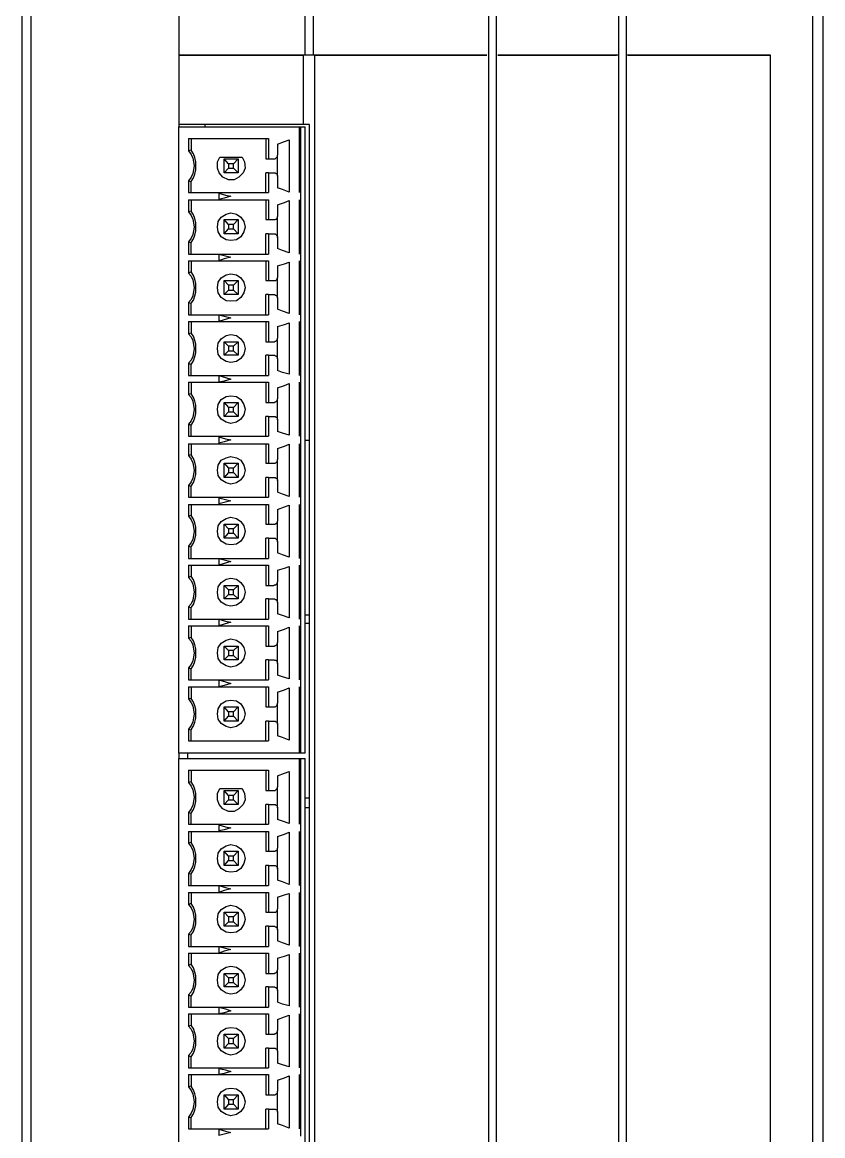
# Model space of a CAD drawing. Header units: inches. Extents: x 1.6 to 15.8, y 0 to 10.9.
# Drawn here: x 1.569 to 3.38, y 3.648 to 6.168 of the extents above; entities that cross this region are included whole.
import ezdxf

# ---------------------------------------------------------------- set-up
doc = ezdxf.new("R2010")
doc.units = ezdxf.units.IN
doc.layers.add('eg4015-datasheet(1)', color=7, linetype='Continuous')

msp = doc.modelspace()

# ---------------------------------------------------------------- linework, layer by layer
at = {"layer": 'eg4015-datasheet(1)', "color": 2, "true_color": 0xffff00}
for points in [[(2.2091, 6.0933), (2.2091, 7.1072)], [(2.2091, 7.1072), (2.2119, 7.1072), (2.2133, 7.1072), (2.2161, 7.1072), (2.2189, 7.1072), (2.2202, 7.1072), (2.223, 7.1072), (2.2244, 7.1072), (2.2272, 7.1072), (2.2272, 6.0933), (2.2244, 6.0933), (2.223, 6.0933), (2.2202, 6.0933), (2.2189, 6.0933), (2.2161, 6.0933), (2.2133, 6.0933), (2.2119, 6.0933), (2.2091, 6.0933)], [(2.6244, 1.4559), (2.6244, 7.1072), (2.2272, 7.1072)], [(2.6411, 7.1072), (2.6411, 1.4559)], [(3.3577, 1.2989), (3.3577, 7.0863)], [(3.3799, 7.0863), (3.3799, 1.2989)], [(1.5883, 7.0474), (1.5883, 1.3391), (1.5841, 1.3391), (1.5813, 1.3391), (1.5772, 1.3391), (1.5744, 1.3391), (1.5716, 1.3391), (1.5702, 1.3391), (1.5688, 1.3391), (1.5688, 7.0474)], [(1.923, 7.0474), (1.923, 5.9308)], [(1.923, 6.31), (1.923, 6.0933)], [(1.923, 6.0933), (1.923, 5.9364)], [(1.923, 6.0933), (2.205, 6.0933)], [(2.2091, 6.0933), (1.923, 6.0933)], [(2.205, 1.4933), (2.205, 1.6503), (2.2063, 1.6503), (2.2091, 1.6503), (2.2105, 1.6503), (2.2119, 1.6503), (2.2133, 1.6503), (2.2147, 1.6503), (2.2174, 1.6503), (2.2189, 1.6503), (2.2189, 5.9364), (2.2174, 5.9364), (2.2147, 5.9364), (2.2133, 5.9364), (2.2119, 5.9364), (2.2105, 5.9364), (2.2091, 5.9364), (2.2063, 5.9364), (2.205, 5.9364), (2.205, 6.0933)], [(2.6202, 6.0933), (2.2272, 6.0933)], [(2.23, 6.0933), (2.23, 1.4933)], [(2.23, 6.0933), (2.6202, 6.0933)], [(2.6452, 6.0933), (2.9133, 6.0933)], [(2.9188, 6.0933), (2.6452, 6.0933)], [(3.2619, 6.0933), (2.9355, 6.0933)], [(2.9397, 6.0933), (3.2619, 6.0933)], [(3.2619, 1.4933), (3.2619, 6.0933)], [(3.2619, 1.4933), (3.2619, 6.0933)], [(2.205, 5.9364), (1.923, 5.9364)], [(2.1952, 4.5141), (1.923, 4.5141), (1.923, 5.3072), (1.923, 5.9308), (2.1952, 5.9308)], [(1.9827, 5.9308), (1.9827, 5.9364)], [(1.9827, 5.9308), (1.9827, 5.9364)], [(2.1952, 5.9308), (2.1952, 5.8475), (2.1952, 5.7822)], [(2.1952, 5.9308), (2.1952, 5.9308), (2.1966, 5.9308), (2.198, 5.9308), (2.1994, 5.9308)], [(2.1994, 5.7822), (2.1994, 5.9308)], [(2.1994, 5.9308), (2.2091, 5.9308)], [(2.2091, 4.5141), (2.2091, 5.9308)], [(1.9452, 5.9044), (2.0466, 5.9044), (2.1258, 5.9044)], [(1.9452, 5.9044), (1.9452, 5.8877), (1.9452, 5.8766), (1.9508, 5.8683), (1.9549, 5.86), (1.9563, 5.8516), (1.9577, 5.8433), (1.9563, 5.8336), (1.9549, 5.8252), (1.9508, 5.8169), (1.9452, 5.8086), (1.9452, 5.7933), (1.9452, 5.7822), (1.9841, 5.7822), (2.0133, 5.7822)], [(1.9508, 5.9044), (1.9508, 5.878)], [(2.1202, 5.9044), (2.1202, 5.8586)], [(2.1258, 5.9044), (2.1258, 5.878), (2.1258, 5.8586)], [(2.1466, 5.8919), (2.1619, 5.8975), (2.173, 5.9016)], [(2.173, 5.9016), (2.173, 5.8364), (2.173, 5.7836)], [(1.9508, 5.878), (1.9452, 5.8766)], [(1.9508, 5.8072), (1.9563, 5.8155), (1.9591, 5.8239), (1.9619, 5.8336), (1.9619, 5.8433), (1.9619, 5.8516), (1.9591, 5.8614), (1.9563, 5.8697), (1.9508, 5.878)], [(2.1466, 5.8919), (2.1466, 5.878), (2.1466, 5.8669)], [(2.0466, 5.8475), (2.0355, 5.8475), (2.0258, 5.8586), (2.0577, 5.8586)], [(2.0258, 5.8266), (2.0258, 5.8586)], [(2.0355, 5.8475), (2.0355, 5.8377)], [(2.1202, 5.8586), (2.1258, 5.8586)], [(2.1258, 5.8586), (2.1327, 5.8586), (2.1383, 5.8586)], [(2.1383, 5.8586), (2.1397, 5.8586), (2.1411, 5.8586), (2.1424, 5.86), (2.1438, 5.8614), (2.1452, 5.8614), (2.1452, 5.8627), (2.1466, 5.8655), (2.1466, 5.8669)], [(2.1466, 5.8197), (2.1466, 5.8669)], [(2.0577, 5.8266), (2.0258, 5.8266), (2.0355, 5.8377)], [(2.0355, 5.8377), (2.0466, 5.8377)], [(2.1258, 5.8266), (2.1202, 5.8266)], [(2.1202, 5.7822), (2.1202, 5.8266)], [(2.1258, 5.8266), (2.1258, 5.8016), (2.1258, 5.7822)], [(2.1258, 5.8266), (2.1327, 5.8266), (2.1383, 5.8266), (2.1397, 5.8266), (2.1411, 5.8266), (2.1424, 5.8252), (2.1438, 5.8252), (2.1452, 5.8239), (2.1452, 5.8225), (2.1466, 5.8211), (2.1466, 5.8197), (2.1466, 5.8044), (2.1466, 5.7933)], [(1.9452, 5.8086), (1.9508, 5.8072)], [(1.9508, 5.7822), (1.9508, 5.8072)], [(2.0133, 5.7822), (2.0758, 5.7822), (2.1258, 5.7822)], [(2.0133, 5.7808), (2.0286, 5.7766), (2.0411, 5.7739)], [(2.0133, 5.7808), (2.0133, 5.7725), (2.0133, 5.7669)], [(2.0411, 5.7739), (2.0258, 5.7697), (2.0133, 5.7669)], [(2.173, 5.7836), (2.1577, 5.7891), (2.1466, 5.7933)], [(2.1994, 5.7655), (2.1994, 5.7822)], [(1.9452, 5.7655), (1.9841, 5.7655), (2.0133, 5.7655)], [(1.9452, 5.7655), (1.9452, 5.7502), (1.9452, 5.7391), (1.9508, 5.7308), (1.9549, 5.7225), (1.9563, 5.7141), (1.9577, 5.7044), (1.9563, 5.6961), (1.9549, 5.6878), (1.9508, 5.6794), (1.9452, 5.6711), (1.9452, 5.6558), (1.9452, 5.6433), (1.9841, 5.6433), (2.0133, 5.6433), (2.0133, 5.635), (2.0133, 5.628)], [(1.9508, 5.7655), (1.9508, 5.7405), (1.9452, 5.7391)], [(2.0133, 5.7655), (2.0758, 5.7655), (2.1258, 5.7655)], [(2.1202, 5.7655), (2.1202, 5.7211)], [(2.1258, 5.7655), (2.1258, 5.7405), (2.1258, 5.7211)], [(2.1466, 5.7544), (2.1619, 5.76), (2.173, 5.7641)], [(2.1466, 5.7544), (2.1466, 5.7405), (2.1466, 5.728)], [(2.173, 5.7641), (2.173, 5.6975), (2.173, 5.6461)], [(2.1952, 5.7655), (2.1952, 5.6975), (2.1952, 5.6433)], [(2.1994, 5.6433), (2.1994, 5.7655)], [(1.9508, 5.6697), (1.9563, 5.678), (1.9591, 5.6863), (1.9619, 5.6961), (1.9619, 5.7044), (1.9619, 5.7141), (1.9591, 5.7239), (1.9563, 5.7322), (1.9508, 5.7405)], [(2.0466, 5.71), (2.0355, 5.71), (2.0258, 5.7211), (2.0577, 5.7211)], [(2.0258, 5.6891), (2.0258, 5.7211)], [(2.1202, 5.7211), (2.1258, 5.7211)], [(2.1258, 5.7211), (2.1327, 5.7211), (2.1383, 5.7211)], [(2.1383, 5.7211), (2.1397, 5.7211), (2.1411, 5.7211), (2.1424, 5.7225), (2.1438, 5.7225), (2.1452, 5.7239), (2.1452, 5.7252), (2.1466, 5.7266), (2.1466, 5.728)], [(2.1466, 5.6808), (2.1466, 5.728)], [(2.0577, 5.6891), (2.0258, 5.6891), (2.0355, 5.7002)], [(2.0355, 5.71), (2.0355, 5.7002)], [(2.0355, 5.7002), (2.0466, 5.7002)], [(1.9452, 5.6711), (1.9508, 5.6697)], [(1.9508, 5.6433), (1.9508, 5.6697)], [(2.1258, 5.6891), (2.1202, 5.6891)], [(2.1202, 5.6433), (2.1202, 5.6891)], [(2.1258, 5.6891), (2.1258, 5.6641), (2.1258, 5.6433)], [(2.1258, 5.6891), (2.1327, 5.6891), (2.1383, 5.6891), (2.1397, 5.6891), (2.1411, 5.6891), (2.1424, 5.6878), (2.1438, 5.6863), (2.1452, 5.6863), (2.1452, 5.685), (2.1466, 5.6822), (2.1466, 5.6808), (2.1466, 5.6669), (2.1466, 5.6558)], [(2.173, 5.6461), (2.1577, 5.6516), (2.1466, 5.6558)], [(1.9452, 5.628), (2.0466, 5.628), (2.1258, 5.628)], [(1.9452, 5.628), (1.9452, 5.6127), (1.9452, 5.6003), (1.9508, 5.5933), (1.9549, 5.585), (1.9563, 5.5766), (1.9577, 5.5669), (1.9563, 5.5586), (1.9549, 5.5488), (1.9508, 5.5405), (1.9452, 5.5336), (1.9452, 5.5183), (1.9452, 5.5058), (2.0466, 5.5058), (2.1258, 5.5058)], [(1.9508, 5.628), (1.9508, 5.603), (1.9452, 5.6003)], [(2.0133, 5.6433), (2.0286, 5.6391), (2.0411, 5.6364)], [(2.0133, 5.6433), (2.0758, 5.6433), (2.1258, 5.6433)], [(2.0411, 5.6364), (2.0258, 5.6322), (2.0133, 5.628)], [(2.1202, 5.628), (2.1202, 5.5836)], [(2.1258, 5.628), (2.1258, 5.603), (2.1258, 5.5836)], [(2.1466, 5.6169), (2.1619, 5.6211), (2.173, 5.6252)], [(2.173, 5.6252), (2.173, 5.56), (2.173, 5.5086)], [(2.1952, 5.628), (2.1952, 5.56), (2.1952, 5.5058)], [(2.1994, 5.628), (2.1994, 5.6433)], [(2.1994, 5.5058), (2.1994, 5.628)], [(1.9508, 5.5322), (1.9563, 5.5391), (1.9591, 5.5488), (1.9619, 5.5572), (1.9619, 5.5669), (1.9619, 5.5766), (1.9591, 5.5864), (1.9563, 5.5947), (1.9508, 5.603)], [(2.1466, 5.6169), (2.1466, 5.6016), (2.1466, 5.5905)], [(2.0258, 5.5836), (2.0355, 5.5725)], [(2.0258, 5.5836), (2.0577, 5.5836)], [(2.0258, 5.5516), (2.0258, 5.5836)], [(2.0466, 5.5725), (2.0355, 5.5725)], [(2.0355, 5.5725), (2.0355, 5.5614)], [(2.0577, 5.5836), (2.0466, 5.5725)], [(2.0466, 5.5614), (2.0466, 5.5725)], [(2.0577, 5.5836), (2.0577, 5.5516)], [(2.1202, 5.5836), (2.1258, 5.5836)], [(2.1258, 5.5836), (2.1327, 5.5836), (2.1383, 5.5836)], [(2.1383, 5.5836), (2.1397, 5.5836), (2.1411, 5.5836), (2.1424, 5.5836), (2.1438, 5.585), (2.1452, 5.5864), (2.1452, 5.5877), (2.1466, 5.5891), (2.1466, 5.5905)], [(2.1466, 5.5433), (2.1466, 5.5905)], [(2.0355, 5.5614), (2.0258, 5.5516)], [(2.0577, 5.5516), (2.0258, 5.5516)], [(2.0355, 5.5614), (2.0466, 5.5614)], [(2.0466, 5.5614), (2.0577, 5.5516)], [(2.1258, 5.5516), (2.1202, 5.5516)], [(2.1202, 5.5058), (2.1202, 5.5516)], [(2.1258, 5.5516), (2.1258, 5.5266), (2.1258, 5.5058)], [(2.1258, 5.5516), (2.1327, 5.5516), (2.1383, 5.5516)], [(2.1383, 5.5516), (2.1397, 5.5516), (2.1411, 5.5503), (2.1424, 5.5503), (2.1438, 5.5488), (2.1452, 5.5475), (2.1452, 5.5461), (2.1466, 5.5447), (2.1466, 5.5433), (2.1466, 5.5294), (2.1466, 5.5183)], [(1.9452, 5.5336), (1.9508, 5.5322)], [(1.9508, 5.5058), (1.9508, 5.5322)], [(2.173, 5.5086), (2.1577, 5.5141), (2.1466, 5.5183)], [(2.0133, 5.5058), (2.0286, 5.5016), (2.0411, 5.4989)], [(2.0133, 5.5058), (2.0133, 5.4975), (2.0133, 5.4905)], [(2.0411, 5.4989), (2.0258, 5.4947), (2.0133, 5.4905)], [(2.1994, 5.4905), (2.1994, 5.5058)], [(1.9452, 5.4905), (1.9841, 5.4905), (2.0133, 5.4905)], [(1.9452, 5.4905), (1.9452, 5.4752), (1.9452, 5.4627), (1.9508, 5.4558), (1.9549, 5.4475), (1.9563, 5.4378), (1.9577, 5.4294), (1.9563, 5.4197), (1.9549, 5.4113), (1.9508, 5.403), (1.9452, 5.3961), (1.9452, 5.3808), (1.9452, 5.3683), (1.9841, 5.3683), (2.0133, 5.3683), (2.0133, 5.36), (2.0133, 5.353)], [(1.9508, 5.4905), (1.9508, 5.4641), (1.9452, 5.4627)], [(2.0133, 5.4905), (2.0758, 5.4905), (2.1258, 5.4905)], [(2.1202, 5.4905), (2.1202, 5.4447), (2.1258, 5.4447)], [(2.1258, 5.4905), (2.1258, 5.4655), (2.1258, 5.4447)], [(2.1466, 5.4794), (2.1619, 5.4836), (2.173, 5.4877)], [(2.1466, 5.4794), (2.1466, 5.4641), (2.1466, 5.453)], [(2.173, 5.4877), (2.173, 5.4225), (2.173, 5.3711)], [(2.1952, 5.4905), (2.1952, 5.4225), (2.1952, 5.3683)], [(2.1994, 5.3683), (2.1994, 5.4905)], [(1.9508, 5.3933), (1.9563, 5.4016), (1.9591, 5.4113), (1.9619, 5.4197), (1.9619, 5.4294), (1.9619, 5.4391), (1.9591, 5.4475), (1.9563, 5.4572), (1.9508, 5.4641)], [(2.0466, 5.435), (2.0355, 5.435), (2.0258, 5.4447), (2.0577, 5.4447)], [(2.0258, 5.4141), (2.0258, 5.4447)], [(2.1258, 5.4447), (2.1327, 5.4447), (2.1383, 5.4447)], [(2.1383, 5.4447), (2.1397, 5.4447), (2.1411, 5.4461), (2.1424, 5.4461), (2.1438, 5.4475), (2.1452, 5.4489), (2.1452, 5.4502), (2.1466, 5.4516), (2.1466, 5.453)], [(2.1466, 5.4058), (2.1466, 5.453)], [(2.0577, 5.4141), (2.0258, 5.4141), (2.0355, 5.4239)], [(2.0355, 5.435), (2.0355, 5.4239)], [(2.0355, 5.4239), (2.0466, 5.4239)], [(1.9452, 5.3961), (1.9508, 5.3933)], [(1.9508, 5.3683), (1.9508, 5.3933)], [(2.1258, 5.4141), (2.1202, 5.4141)], [(2.1202, 5.3683), (2.1202, 5.4141)], [(2.1258, 5.4141), (2.1258, 5.3878), (2.1258, 5.3683)], [(2.1258, 5.4141), (2.1327, 5.4141), (2.1383, 5.4141), (2.1397, 5.4141), (2.1411, 5.4128), (2.1424, 5.4128), (2.1438, 5.4113), (2.1452, 5.41), (2.1452, 5.4086), (2.1466, 5.4072), (2.1466, 5.4058), (2.1466, 5.3919), (2.1466, 5.3794)], [(2.0133, 5.3683), (2.0286, 5.3641), (2.0411, 5.36)], [(2.0133, 5.3683), (2.0758, 5.3683), (2.1258, 5.3683)], [(2.173, 5.3711), (2.1577, 5.3752), (2.1466, 5.3794)], [(2.1994, 5.353), (2.1994, 5.3683)], [(1.9452, 5.353), (1.9841, 5.353), (2.0133, 5.353)], [(1.9452, 5.353), (1.9452, 5.3378), (1.9452, 5.3252), (1.9508, 5.3183), (1.9549, 5.31), (1.9563, 5.3002), (1.9577, 5.2919), (1.9563, 5.2822), (1.9549, 5.2739), (1.9508, 5.2655), (1.9452, 5.2586), (1.9452, 5.2419), (1.9452, 5.2308), (1.9841, 5.2308), (2.0133, 5.2308)], [(1.9508, 5.353), (1.9508, 5.3266), (1.9452, 5.3252)], [(2.0411, 5.36), (2.0258, 5.3558), (2.0133, 5.353)], [(2.0133, 5.353), (2.0758, 5.353), (2.1258, 5.353)], [(2.1202, 5.353), (2.1202, 5.3072), (2.1258, 5.3072)], [(2.1258, 5.353), (2.1258, 5.3266), (2.1258, 5.3072)], [(2.1466, 5.3405), (2.1619, 5.3461), (2.173, 5.3502)], [(2.173, 5.3502), (2.173, 5.285), (2.173, 5.2336)], [(2.1952, 5.353), (2.1952, 5.2836), (2.1952, 5.2308)], [(2.1994, 5.2308), (2.1994, 5.353)], [(1.9508, 5.2558), (1.9563, 5.2641), (1.9591, 5.2725), (1.9619, 5.2822), (1.9619, 5.2919), (1.9619, 5.3016), (1.9591, 5.31), (1.9563, 5.3183), (1.9508, 5.3266)], [(2.1466, 5.3405), (2.1466, 5.3266), (2.1466, 5.3155)], [(2.0258, 5.3072), (2.0355, 5.2961)], [(2.0258, 5.3072), (2.0577, 5.3072), (2.0466, 5.2961)], [(2.0258, 5.2753), (2.0258, 5.3072)], [(2.0466, 5.2961), (2.0355, 5.2961)], [(2.0355, 5.2961), (2.0355, 5.2864)], [(2.0466, 5.2864), (2.0466, 5.2961)], [(2.0577, 5.3072), (2.0577, 5.2753)], [(2.1258, 5.3072), (2.1327, 5.3072), (2.1383, 5.3072)], [(2.1383, 5.3072), (2.1397, 5.3072), (2.1411, 5.3086), (2.1424, 5.3086), (2.1438, 5.31), (2.1452, 5.3114), (2.1452, 5.3127), (2.1466, 5.3141), (2.1466, 5.3155)], [(2.1466, 5.2683), (2.1466, 5.3155)], [(2.0355, 5.2864), (2.0466, 5.2864), (2.0577, 5.2753), (2.0258, 5.2753)], [(2.0355, 5.2864), (2.0258, 5.2753)], [(2.1258, 5.2753), (2.1202, 5.2753)], [(2.1202, 5.2308), (2.1202, 5.2753)], [(2.1258, 5.2753), (2.1258, 5.2503), (2.1258, 5.2308)], [(2.1258, 5.2753), (2.1327, 5.2753), (2.1383, 5.2753), (2.1397, 5.2753), (2.1411, 5.2753), (2.1424, 5.2739), (2.1438, 5.2739), (2.1452, 5.2725), (2.1452, 5.2711), (2.1466, 5.2697), (2.1466, 5.2683), (2.1466, 5.253), (2.1466, 5.2419)], [(1.9452, 5.2586), (1.9508, 5.2558)], [(1.9508, 5.2308), (1.9508, 5.2558)], [(2.173, 5.2336), (2.1577, 5.2377), (2.1466, 5.2419)], [(2.0133, 5.2308), (2.0758, 5.2308), (2.1258, 5.2308)], [(2.0133, 5.2294), (2.0133, 5.2225), (2.0133, 5.2155)], [(2.0133, 5.2294), (2.0286, 5.2253), (2.0411, 5.2225)], [(2.0411, 5.2225), (2.0258, 5.2183), (2.0133, 5.2155)], [(2.1994, 5.2141), (2.1994, 5.2308)], [(2.2189, 5.2211), (2.2091, 5.2211)], [(1.9452, 5.2141), (2.0466, 5.2141), (2.1258, 5.2141)], [(1.9452, 5.2141), (1.9452, 5.1988), (1.9452, 5.1877), (1.9508, 5.1794), (1.9549, 5.1711), (1.9563, 5.1627), (1.9577, 5.1544), (1.9563, 5.1447), (1.9549, 5.1364), (1.9508, 5.128), (1.9452, 5.1197), (1.9452, 5.1044), (1.9452, 5.0933), (2.0466, 5.0933), (2.1258, 5.0933)], [(1.9508, 5.2141), (1.9508, 5.1891), (1.9452, 5.1877)], [(2.1202, 5.2141), (2.1202, 5.1697), (2.1258, 5.1697)], [(2.1258, 5.2141), (2.1258, 5.1891), (2.1258, 5.1697)], [(2.1466, 5.203), (2.1619, 5.2086), (2.173, 5.2127)], [(2.1466, 5.203), (2.1466, 5.1891), (2.1466, 5.178)], [(2.173, 5.2127), (2.173, 5.1461), (2.173, 5.0947)], [(2.1952, 5.2141), (2.1952, 5.1461), (2.1952, 5.0933)], [(2.1994, 5.0933), (2.1994, 5.2141)], [(1.9508, 5.1183), (1.9563, 5.1266), (1.9591, 5.135), (1.9619, 5.1447), (1.9619, 5.1544), (1.9619, 5.1627), (1.9591, 5.1725), (1.9563, 5.1808), (1.9508, 5.1891)], [(2.0258, 5.1697), (2.0355, 5.1586)], [(2.0258, 5.1697), (2.0577, 5.1697)], [(2.0258, 5.1377), (2.0258, 5.1697)], [(2.0577, 5.1697), (2.0466, 5.1586)], [(2.0577, 5.1697), (2.0577, 5.1377)], [(2.1258, 5.1697), (2.1327, 5.1697), (2.1383, 5.1697)], [(2.1383, 5.1697), (2.1397, 5.1697), (2.1411, 5.1697), (2.1424, 5.1711), (2.1438, 5.1725), (2.1452, 5.1725), (2.1452, 5.1738), (2.1466, 5.1753), (2.1466, 5.178)], [(2.1466, 5.1308), (2.1466, 5.178)], [(2.0355, 5.1489), (2.0466, 5.1489), (2.0577, 5.1377), (2.0258, 5.1377)], [(2.0355, 5.1489), (2.0258, 5.1377)], [(2.0466, 5.1586), (2.0355, 5.1586)], [(2.0355, 5.1586), (2.0355, 5.1489)], [(2.0466, 5.1489), (2.0466, 5.1586)], [(1.9452, 5.1197), (1.9508, 5.1183)], [(1.9508, 5.0933), (1.9508, 5.1183)], [(2.1258, 5.1377), (2.1202, 5.1377)], [(2.1202, 5.0933), (2.1202, 5.1377)], [(2.1258, 5.1377), (2.1258, 5.1128), (2.1258, 5.0933)], [(2.1258, 5.1377), (2.1327, 5.1377), (2.1383, 5.1377), (2.1397, 5.1377), (2.1411, 5.1377), (2.1424, 5.1364), (2.1438, 5.1364), (2.1452, 5.135), (2.1452, 5.1336), (2.1466, 5.1322), (2.1466, 5.1308), (2.1466, 5.1155), (2.1466, 5.1044)], [(2.0133, 5.0919), (2.0286, 5.0878), (2.0411, 5.085)], [(2.0133, 5.0919), (2.0133, 5.0836), (2.0133, 5.078)], [(2.173, 5.0947), (2.1577, 5.1002), (2.1466, 5.1044)], [(2.1994, 5.0766), (2.1994, 5.0933)], [(1.9452, 5.0766), (1.9841, 5.0766), (2.0133, 5.0766)], [(1.9452, 5.0766), (1.9452, 5.0613), (1.9452, 5.0502), (1.9508, 5.0419), (1.9549, 5.0336), (1.9563, 5.0252), (1.9577, 5.0155), (1.9563, 5.0072), (1.9549, 4.9975), (1.9508, 4.9905), (1.9452, 4.9822), (1.9452, 4.9669), (1.9452, 4.9544), (1.9841, 4.9544), (2.0133, 4.9544), (2.0133, 4.9461), (2.0133, 4.9391)], [(1.9508, 5.0766), (1.9508, 5.0516), (1.9452, 5.0502)], [(2.0411, 5.085), (2.0258, 5.0808), (2.0133, 5.078)], [(2.0133, 5.0766), (2.0758, 5.0766), (2.1258, 5.0766)], [(2.1202, 5.0766), (2.1202, 5.0322)], [(2.1258, 5.0766), (2.1258, 5.0516), (2.1258, 5.0322)], [(2.1466, 5.0655), (2.1619, 5.0711), (2.173, 5.0752)], [(2.1466, 5.0655), (2.1466, 5.0516), (2.1466, 5.0391)], [(2.173, 5.0752), (2.173, 5.0086), (2.173, 4.9572)], [(2.1952, 5.0766), (2.1952, 5.0086), (2.1952, 4.9544)], [(2.1994, 4.9544), (2.1994, 5.0766)], [(1.9508, 4.9808), (1.9563, 4.9891), (1.9591, 4.9975), (1.9619, 5.0072), (1.9619, 5.0155), (1.9619, 5.0252), (1.9591, 5.035), (1.9563, 5.0433), (1.9508, 5.0516)], [(2.1383, 5.0322), (2.1397, 5.0322), (2.1411, 5.0322), (2.1424, 5.0336), (2.1438, 5.0336), (2.1452, 5.035), (2.1452, 5.0363), (2.1466, 5.0378), (2.1466, 5.0391)], [(2.1466, 4.9919), (2.1466, 5.0391)], [(2.0466, 5.0211), (2.0355, 5.0211), (2.0258, 5.0322), (2.0577, 5.0322)], [(2.0258, 5.0002), (2.0258, 5.0322)], [(2.0355, 5.0211), (2.0355, 5.0113)], [(2.1202, 5.0322), (2.1258, 5.0322)], [(2.1258, 5.0322), (2.1327, 5.0322), (2.1383, 5.0322)], [(2.0577, 5.0002), (2.0258, 5.0002), (2.0355, 5.0113)], [(2.0355, 5.0113), (2.0466, 5.0113)], [(2.1258, 5.0002), (2.1202, 5.0002)], [(2.1202, 4.9544), (2.1202, 5.0002)], [(2.1258, 5.0002), (2.1258, 4.9752), (2.1258, 4.9544)], [(2.1258, 5.0002), (2.1327, 5.0002), (2.1383, 5.0002)], [(2.1383, 5.0002), (2.1397, 5.0002), (2.1411, 5.0002), (2.1424, 4.9989), (2.1438, 4.9975), (2.1452, 4.9961), (2.1452, 4.9947), (2.1466, 4.9933), (2.1466, 4.9919), (2.1466, 4.978), (2.1466, 4.9669)], [(1.9452, 4.9822), (1.9508, 4.9808)], [(1.9508, 4.9544), (1.9508, 4.9808)], [(2.173, 4.9572), (2.1577, 4.9627), (2.1466, 4.9669)], [(1.9452, 4.9391), (2.0466, 4.9391), (2.1258, 4.9391)], [(1.9452, 4.9391), (1.9452, 4.9239), (1.9452, 4.9114), (1.9508, 4.9044), (1.9549, 4.8961), (1.9563, 4.8877), (1.9577, 4.878), (1.9563, 4.8697), (1.9549, 4.86), (1.9508, 4.8516), (1.9452, 4.8447), (1.9452, 4.8294), (1.9452, 4.8169), (2.0466, 4.8169), (2.1258, 4.8169)], [(1.9508, 4.9391), (1.9508, 4.9141), (1.9452, 4.9114)], [(2.0133, 4.9544), (2.0286, 4.9502), (2.0411, 4.9475)], [(2.0133, 4.9544), (2.0758, 4.9544), (2.1258, 4.9544)], [(2.0411, 4.9475), (2.0258, 4.9433), (2.0133, 4.9391)], [(2.1202, 4.9391), (2.1202, 4.8933), (2.1258, 4.8933)], [(2.1258, 4.9391), (2.1258, 4.9141), (2.1258, 4.8933)], [(2.1952, 4.9391), (2.1952, 4.8711), (2.1952, 4.8169)], [(2.1994, 4.9391), (2.1994, 4.9544)], [(2.1994, 4.8169), (2.1994, 4.9391)], [(1.9508, 4.8433), (1.9563, 4.8503), (1.9591, 4.86), (1.9619, 4.8683), (1.9619, 4.878), (1.9619, 4.8877), (1.9591, 4.8975), (1.9563, 4.9058), (1.9508, 4.9141)], [(2.1466, 4.928), (2.1619, 4.9322), (2.173, 4.9364)], [(2.1466, 4.928), (2.1466, 4.9127), (2.1466, 4.9016)], [(2.173, 4.9364), (2.173, 4.8711), (2.173, 4.8197)], [(2.0258, 4.8933), (2.0355, 4.8836)], [(2.0258, 4.8933), (2.0577, 4.8933), (2.0466, 4.8836)], [(2.0258, 4.8627), (2.0258, 4.8933)], [(2.0577, 4.8933), (2.0577, 4.8627)], [(2.1258, 4.8933), (2.1327, 4.8933), (2.1383, 4.8933)], [(2.1383, 4.8933), (2.1397, 4.8947), (2.1411, 4.8947), (2.1424, 4.8947), (2.1438, 4.8961), (2.1452, 4.8975), (2.1452, 4.8988), (2.1466, 4.9003), (2.1466, 4.9016)], [(2.1466, 4.8544), (2.1466, 4.9016)], [(2.0355, 4.8725), (2.0466, 4.8725), (2.0577, 4.8627), (2.0258, 4.8627)], [(2.0355, 4.8725), (2.0258, 4.8627)], [(2.0466, 4.8836), (2.0355, 4.8836)], [(2.0355, 4.8836), (2.0355, 4.8725)], [(2.0466, 4.8725), (2.0466, 4.8836)], [(2.1258, 4.8627), (2.1202, 4.8627)], [(2.1202, 4.8169), (2.1202, 4.8627)], [(2.1258, 4.8627), (2.1258, 4.8377), (2.1258, 4.8169)], [(2.1258, 4.8627), (2.1327, 4.8627), (2.1383, 4.8627), (2.1397, 4.8627), (2.1411, 4.8614), (2.1424, 4.8614), (2.1438, 4.86), (2.1452, 4.8586), (2.1452, 4.8572), (2.1466, 4.8558), (2.1466, 4.8544), (2.1466, 4.8405), (2.1466, 4.8294)], [(1.9452, 4.8447), (1.9508, 4.8433)], [(1.9508, 4.8169), (1.9508, 4.8433)], [(2.0133, 4.8169), (2.0286, 4.8127), (2.0411, 4.81)], [(2.0133, 4.8169), (2.0133, 4.8086), (2.0133, 4.8016)], [(2.173, 4.8197), (2.1577, 4.8253), (2.1466, 4.8294)], [(2.1952, 4.8266), (2.1994, 4.8266)], [(2.1994, 4.8016), (2.1994, 4.8169)], [(2.2091, 4.8266), (2.2189, 4.8266)], [(1.9452, 4.8016), (1.9841, 4.8016), (2.0133, 4.8016)], [(1.9452, 4.8016), (1.9452, 4.7864), (1.9452, 4.7739), (1.9508, 4.7669), (1.9549, 4.7586), (1.9563, 4.7489), (1.9577, 4.7405), (1.9563, 4.7308), (1.9549, 4.7225), (1.9508, 4.7141), (1.9452, 4.7072), (1.9452, 4.6919), (1.9452, 4.6794), (1.9841, 4.6794), (2.0133, 4.6794), (2.0133, 4.6711), (2.0133, 4.6641)], [(1.9508, 4.8016), (1.9508, 4.7752), (1.9452, 4.7739)], [(2.0411, 4.81), (2.0258, 4.8058), (2.0133, 4.8016)], [(2.0133, 4.8016), (2.0758, 4.8016), (2.1258, 4.8016)], [(2.1202, 4.8016), (2.1202, 4.7558)], [(2.1258, 4.8016), (2.1258, 4.7766), (2.1258, 4.7558)], [(2.1466, 4.7891), (2.1619, 4.7947), (2.173, 4.7989)], [(2.1466, 4.7891), (2.1466, 4.7752), (2.1466, 4.7641)], [(2.173, 4.7989), (2.173, 4.7336), (2.173, 4.6822)], [(2.1952, 4.8016), (2.1952, 4.7336), (2.1952, 4.6794)], [(2.1994, 4.6794), (2.1994, 4.8016)], [(2.2189, 4.8072), (2.2091, 4.8072)], [(1.9508, 4.7044), (1.9563, 4.7128), (1.9591, 4.7211), (1.9619, 4.7308), (1.9619, 4.7405), (1.9619, 4.7502), (1.9591, 4.7586), (1.9563, 4.7683), (1.9508, 4.7752)], [(2.1383, 4.7558), (2.1397, 4.7558), (2.1411, 4.7572), (2.1424, 4.7572), (2.1438, 4.7586), (2.1452, 4.76), (2.1452, 4.7614), (2.1466, 4.7628), (2.1466, 4.7641)], [(2.1466, 4.7169), (2.1466, 4.7641)], [(2.0258, 4.7558), (2.0355, 4.7461)], [(2.0258, 4.7558), (2.0577, 4.7558)], [(2.0258, 4.7252), (2.0258, 4.7558)], [(2.0466, 4.7461), (2.0355, 4.7461)], [(2.0355, 4.7461), (2.0355, 4.735)], [(2.0577, 4.7558), (2.0466, 4.7461)], [(2.0466, 4.735), (2.0466, 4.7461)], [(2.0577, 4.7558), (2.0577, 4.7252)], [(2.1202, 4.7558), (2.1258, 4.7558)], [(2.1258, 4.7558), (2.1327, 4.7558), (2.1383, 4.7558)], [(2.0355, 4.735), (2.0258, 4.7252)], [(2.0577, 4.7252), (2.0258, 4.7252)], [(2.0355, 4.735), (2.0466, 4.735)], [(2.0466, 4.735), (2.0577, 4.7252)], [(2.1258, 4.7252), (2.1202, 4.7252)], [(2.1202, 4.6794), (2.1202, 4.7252)], [(2.1258, 4.7252), (2.1258, 4.6989), (2.1258, 4.6794)], [(2.1258, 4.7252), (2.1327, 4.7252), (2.1383, 4.7252), (2.1397, 4.7239), (2.1411, 4.7239), (2.1424, 4.7239), (2.1438, 4.7225), (2.1452, 4.7211), (2.1452, 4.7197), (2.1466, 4.7183), (2.1466, 4.7169), (2.1466, 4.703), (2.1466, 4.6905)], [(1.9452, 4.7072), (1.9508, 4.7044)], [(1.9508, 4.6794), (1.9508, 4.7044)], [(2.173, 4.6822), (2.1577, 4.6863), (2.1466, 4.6905)], [(1.9452, 4.6641), (2.0466, 4.6641), (2.1258, 4.6641)], [(1.9452, 4.6641), (1.9452, 4.6489), (1.9452, 4.6364), (1.9508, 4.628), (1.9549, 4.6211), (1.9563, 4.6114), (1.9577, 4.603), (1.9563, 4.5933), (1.9549, 4.585), (1.9508, 4.5766), (1.9452, 4.5683), (1.9452, 4.553), (1.9452, 4.5419), (2.0466, 4.5419), (2.1258, 4.5419)], [(1.9508, 4.6641), (1.9508, 4.6378), (1.9452, 4.6364)], [(2.0133, 4.6794), (2.0286, 4.6752), (2.0411, 4.6711)], [(2.0133, 4.6794), (2.0758, 4.6794), (2.1258, 4.6794)], [(2.0411, 4.6711), (2.0258, 4.6669), (2.0133, 4.6641)], [(2.1202, 4.6641), (2.1202, 4.6183)], [(2.1258, 4.6641), (2.1258, 4.6378), (2.1258, 4.6183)], [(2.1466, 4.6516), (2.1619, 4.6572), (2.173, 4.6614)], [(2.173, 4.6614), (2.173, 4.5961), (2.173, 4.5433)], [(2.1952, 4.6641), (2.1952, 4.5794), (2.1952, 4.5141)], [(2.1994, 4.6641), (2.1994, 4.6794)], [(2.1994, 4.5141), (2.1994, 4.6641)], [(1.9508, 4.5669), (1.9563, 4.5753), (1.9591, 4.5836), (1.9619, 4.5933), (1.9619, 4.603), (1.9619, 4.6127), (1.9591, 4.6211), (1.9563, 4.6294), (1.9508, 4.6378)], [(2.1466, 4.6516), (2.1466, 4.6378), (2.1466, 4.6266)], [(2.0466, 4.6072), (2.0355, 4.6072), (2.0258, 4.6183), (2.0577, 4.6183)], [(2.0258, 4.5864), (2.0258, 4.6183)], [(2.0466, 4.5975), (2.0466, 4.6072), (2.0577, 4.6183), (2.0577, 4.5864)], [(2.1202, 4.6183), (2.1258, 4.6183)], [(2.1258, 4.6183), (2.1327, 4.6183), (2.1383, 4.6183)], [(2.1383, 4.6183), (2.1397, 4.6183), (2.1411, 4.6183), (2.1424, 4.6197), (2.1438, 4.6211), (2.1452, 4.6225), (2.1452, 4.6239), (2.1466, 4.6252), (2.1466, 4.6266)], [(2.1466, 4.5794), (2.1466, 4.6266)], [(2.0577, 4.5864), (2.0258, 4.5864), (2.0355, 4.5975)], [(2.0355, 4.6072), (2.0355, 4.5975)], [(2.0355, 4.5975), (2.0466, 4.5975)], [(2.0577, 4.5864), (2.0466, 4.5975)], [(2.1202, 4.5419), (2.1202, 4.5864)], [(2.1258, 4.5864), (2.1202, 4.5864)], [(2.1258, 4.5864), (2.1258, 4.5614), (2.1258, 4.5419)], [(2.1258, 4.5864), (2.1327, 4.5864), (2.1383, 4.5864), (2.1397, 4.5864), (2.1411, 4.5864), (2.1424, 4.585), (2.1438, 4.585), (2.1452, 4.5836), (2.1452, 4.5822), (2.1466, 4.5808), (2.1466, 4.5794), (2.1466, 4.5641), (2.1466, 4.553)], [(1.9452, 4.5683), (1.9508, 4.5669)], [(1.9508, 4.5419), (1.9508, 4.5669)], [(2.173, 4.5433), (2.1577, 4.5489), (2.1466, 4.553)], [(1.923, 4.5141), (1.923, 4.5016)], [(1.9425, 4.5141), (1.9425, 4.5016)], [(2.1994, 4.5141), (2.1994, 4.5141), (2.198, 4.5141), (2.1966, 4.5141), (2.1952, 4.5141)], [(2.2091, 4.5141), (2.1994, 4.5141)], [(2.1952, 3.235), (2.1952, 3.1503), (2.1952, 3.085), (1.923, 3.085), (1.923, 3.878), (1.923, 4.5016), (2.1952, 4.5016)], [(2.1952, 4.5016), (2.1952, 4.4183), (2.1952, 4.353)], [(2.1952, 4.5016), (2.1952, 4.5016), (2.1966, 4.5016), (2.198, 4.5016), (2.1994, 4.5016)], [(2.1994, 4.353), (2.1994, 4.5016)], [(2.1994, 4.5016), (2.2091, 4.5016)], [(2.2091, 3.085), (2.2091, 4.5016)], [(1.9452, 4.4753), (2.0466, 4.4753), (2.1258, 4.4753)], [(1.9452, 4.4753), (1.9452, 4.46), (1.9452, 4.4475), (1.9508, 4.4391), (1.9549, 4.4308), (1.9563, 4.4225), (1.9577, 4.4141), (1.9563, 4.4044), (1.9549, 4.3961), (1.9508, 4.3878), (1.9452, 4.3794), (1.9452, 4.3641), (1.9452, 4.353), (1.9841, 4.353), (2.0133, 4.353)], [(1.9508, 4.4753), (1.9508, 4.4489)], [(2.1202, 4.4753), (2.1202, 4.4294)], [(2.1258, 4.4753), (2.1258, 4.4489), (2.1258, 4.4294)], [(2.1466, 4.4627), (2.1619, 4.4683), (2.173, 4.4725)], [(2.1466, 4.4627), (2.1466, 4.4489), (2.1466, 4.4378)], [(2.173, 4.4725), (2.173, 4.4072), (2.173, 4.3544)], [(1.9508, 4.4489), (1.9452, 4.4475)], [(1.9508, 4.378), (1.9563, 4.3864), (1.9591, 4.3947), (1.9619, 4.4044), (1.9619, 4.4141), (1.9619, 4.4225), (1.9591, 4.4322), (1.9563, 4.4405), (1.9508, 4.4489)], [(2.1383, 4.4294), (2.1397, 4.4294), (2.1411, 4.4294), (2.1424, 4.4308), (2.1438, 4.4322), (2.1452, 4.4322), (2.1452, 4.4336), (2.1466, 4.4364), (2.1466, 4.4378)], [(2.1466, 4.3905), (2.1466, 4.4378)], [(2.0466, 4.4183), (2.0355, 4.4183), (2.0258, 4.4294), (2.0577, 4.4294)], [(2.0258, 4.3975), (2.0258, 4.4294)], [(2.0355, 4.4183), (2.0355, 4.4086)], [(2.1202, 4.4294), (2.1258, 4.4294)], [(2.1258, 4.4294), (2.1327, 4.4294), (2.1383, 4.4294)], [(2.1952, 4.4128), (2.1994, 4.4128)], [(2.2091, 4.4128), (2.2189, 4.4128)], [(2.0577, 4.3975), (2.0258, 4.3975), (2.0355, 4.4086)], [(2.0355, 4.4086), (2.0466, 4.4086)], [(2.1258, 4.3975), (2.1202, 4.3975)], [(2.1202, 4.353), (2.1202, 4.3975)], [(2.1258, 4.3975), (2.1258, 4.3725), (2.1258, 4.353)], [(2.1258, 4.3975), (2.1327, 4.3975), (2.1383, 4.3975), (2.1397, 4.3975), (2.1411, 4.3975), (2.1424, 4.3961), (2.1438, 4.3961), (2.1452, 4.3947), (2.1452, 4.3933), (2.1466, 4.3919), (2.1466, 4.3905), (2.1466, 4.3752), (2.1466, 4.3641)], [(2.1994, 4.3905), (2.1952, 4.3905)], [(2.2189, 4.3905), (2.2091, 4.3905)], [(1.9452, 4.3794), (1.9508, 4.378)], [(1.9508, 4.353), (1.9508, 4.378)], [(2.173, 4.3544), (2.1577, 4.36), (2.1466, 4.3641)], [(1.9452, 4.3364), (1.9841, 4.3364), (2.0133, 4.3364)], [(1.9452, 4.3364), (1.9452, 4.3211), (1.9452, 4.31), (1.9508, 4.3016), (1.9549, 4.2933), (1.9563, 4.285), (1.9577, 4.2753), (1.9563, 4.2669), (1.9549, 4.2586), (1.9508, 4.2503), (1.9452, 4.2419), (1.9452, 4.2266), (1.9452, 4.2142), (1.9841, 4.2142), (2.0133, 4.2142), (2.0133, 4.2058), (2.0133, 4.1988)], [(1.9508, 4.3364), (1.9508, 4.3114), (1.9452, 4.31)], [(2.0133, 4.353), (2.0758, 4.353), (2.1258, 4.353)], [(2.0133, 4.3516), (2.0286, 4.3475), (2.0411, 4.3447)], [(2.0133, 4.3516), (2.0133, 4.3433), (2.0133, 4.3378)], [(2.0411, 4.3447), (2.0258, 4.3405), (2.0133, 4.3378)], [(2.0133, 4.3364), (2.0758, 4.3364), (2.1258, 4.3364)], [(2.1202, 4.3364), (2.1202, 4.2919), (2.1258, 4.2919)], [(2.1258, 4.3364), (2.1258, 4.3114), (2.1258, 4.2919)], [(2.1466, 4.3252), (2.1619, 4.3308), (2.173, 4.335)], [(2.173, 4.335), (2.173, 4.2683), (2.173, 4.2169)], [(2.1952, 4.3364), (2.1952, 4.2683), (2.1952, 4.2142)], [(2.1994, 4.3364), (2.1994, 4.353)], [(2.1994, 4.2142), (2.1994, 4.3364)], [(1.9508, 4.2405), (1.9563, 4.2489), (1.9591, 4.2572), (1.9619, 4.2669), (1.9619, 4.2753), (1.9619, 4.285), (1.9591, 4.2947), (1.9563, 4.303), (1.9508, 4.3114)], [(2.1466, 4.3252), (2.1466, 4.3114), (2.1466, 4.2989)], [(2.0466, 4.2808), (2.0355, 4.2808), (2.0258, 4.2919), (2.0577, 4.2919)], [(2.0258, 4.26), (2.0258, 4.2919)], [(2.1258, 4.2919), (2.1327, 4.2919), (2.1383, 4.2919)], [(2.1383, 4.2919), (2.1397, 4.2919), (2.1411, 4.2919), (2.1424, 4.2933), (2.1438, 4.2933), (2.1452, 4.2947), (2.1452, 4.2961), (2.1466, 4.2975), (2.1466, 4.2989)], [(2.1466, 4.2516), (2.1466, 4.2989)], [(2.0577, 4.26), (2.0258, 4.26), (2.0355, 4.2711)], [(2.0355, 4.2808), (2.0355, 4.2711)], [(2.0355, 4.2711), (2.0466, 4.2711)], [(2.1258, 4.26), (2.1202, 4.26)], [(2.1202, 4.2142), (2.1202, 4.26)], [(2.1258, 4.26), (2.1258, 4.235), (2.1258, 4.2142)], [(2.1258, 4.26), (2.1327, 4.26), (2.1383, 4.26), (2.1397, 4.26), (2.1411, 4.26), (2.1424, 4.2586), (2.1438, 4.2572), (2.1452, 4.2572), (2.1452, 4.2558), (2.1466, 4.2544), (2.1466, 4.2516), (2.1466, 4.2377), (2.1466, 4.2266)], [(1.9452, 4.2419), (1.9508, 4.2405)], [(1.9508, 4.2142), (1.9508, 4.2405)], [(2.0133, 4.2142), (2.0286, 4.21), (2.0411, 4.2072)], [(2.0133, 4.2142), (2.0758, 4.2142), (2.1258, 4.2142)], [(2.173, 4.2169), (2.1577, 4.2225), (2.1466, 4.2266)], [(2.1994, 4.1988), (2.1994, 4.2155)], [(1.9452, 4.1988), (2.0466, 4.1988), (2.1258, 4.1988)], [(1.9452, 4.1988), (1.9452, 4.1836), (1.9452, 4.1711), (1.9508, 4.1641), (1.9549, 4.1558), (1.9563, 4.1475), (1.9577, 4.1377), (1.9563, 4.1294), (1.9549, 4.1197), (1.9508, 4.1114), (1.9452, 4.1044), (1.9452, 4.0891), (1.9452, 4.0766), (2.0466, 4.0766), (2.1258, 4.0766)], [(1.9508, 4.1988), (1.9508, 4.1739), (1.9452, 4.1711)], [(2.0411, 4.2072), (2.0258, 4.203), (2.0133, 4.1988)], [(2.1202, 4.1988), (2.1202, 4.1544), (2.1258, 4.1544)], [(2.1258, 4.1988), (2.1258, 4.1739), (2.1258, 4.1544)], [(2.1466, 4.1877), (2.1619, 4.1933), (2.173, 4.1961)], [(2.1466, 4.1877), (2.1466, 4.1725), (2.1466, 4.1614)], [(2.173, 4.1961), (2.173, 4.1308), (2.173, 4.0794)], [(2.1952, 4.1988), (2.1952, 4.1308), (2.1952, 4.0766)], [(2.1994, 4.0766), (2.1994, 4.1988)], [(1.9508, 4.103), (1.9563, 4.11), (1.9591, 4.1197), (1.9619, 4.128), (1.9619, 4.1377), (1.9619, 4.1475), (1.9591, 4.1572), (1.9563, 4.1655), (1.9508, 4.1739)], [(2.1383, 4.1544), (2.1397, 4.1544), (2.1411, 4.1544), (2.1424, 4.1544), (2.1438, 4.1558), (2.1452, 4.1572), (2.1452, 4.1586), (2.1466, 4.16), (2.1466, 4.1614)], [(2.1466, 4.1141), (2.1466, 4.1614)], [(2.0258, 4.1544), (2.0355, 4.1433)], [(2.0258, 4.1544), (2.0577, 4.1544)], [(2.0258, 4.1225), (2.0258, 4.1544)], [(2.0355, 4.1322), (2.0466, 4.1322), (2.0577, 4.1225), (2.0258, 4.1225)], [(2.0355, 4.1322), (2.0258, 4.1225)], [(2.0466, 4.1433), (2.0355, 4.1433)], [(2.0355, 4.1433), (2.0355, 4.1322)], [(2.0577, 4.1544), (2.0466, 4.1433)], [(2.0466, 4.1322), (2.0466, 4.1433)], [(2.0577, 4.1544), (2.0577, 4.1225)], [(2.1258, 4.1544), (2.1327, 4.1544), (2.1383, 4.1544)], [(2.1258, 4.1225), (2.1202, 4.1225)], [(2.1202, 4.0766), (2.1202, 4.1225)], [(2.1258, 4.1225), (2.1258, 4.0975), (2.1258, 4.0766)], [(2.1258, 4.1225), (2.1327, 4.1225), (2.1383, 4.1225)], [(2.1383, 4.1225), (2.1397, 4.1225), (2.1411, 4.1211), (2.1424, 4.1211), (2.1438, 4.1197), (2.1452, 4.1183), (2.1452, 4.1169), (2.1466, 4.1155), (2.1466, 4.1141), (2.1466, 4.1002), (2.1466, 4.0891)], [(1.9452, 4.1044), (1.9508, 4.103)], [(1.9508, 4.0766), (1.9508, 4.103)], [(2.173, 4.0794), (2.1577, 4.085), (2.1466, 4.0891)], [(1.9452, 4.0614), (1.9841, 4.0614), (2.0133, 4.0614)], [(1.9452, 4.0614), (1.9452, 4.0461), (1.9452, 4.0336), (1.9508, 4.0267), (1.9549, 4.0183), (1.9563, 4.01), (1.9577, 4.0002), (1.9563, 3.9905), (1.9549, 3.9822), (1.9508, 3.9739), (1.9452, 3.9669), (1.9452, 3.9516), (1.9452, 3.9391), (1.9841, 3.9391), (2.0133, 3.9391), (2.0133, 3.9308), (2.0133, 3.9239)], [(1.9508, 4.0614), (1.9508, 4.0364), (1.9452, 4.0336)], [(2.0133, 4.0766), (2.0286, 4.0725), (2.0411, 4.0697)], [(2.0133, 4.0766), (2.0133, 4.0683), (2.0133, 4.0614)], [(2.0411, 4.0697), (2.0258, 4.0655), (2.0133, 4.0614)], [(2.0133, 4.0614), (2.0758, 4.0614), (2.1258, 4.0614)], [(2.1202, 4.0614), (2.1202, 4.0155), (2.1258, 4.0155)], [(2.1258, 4.0614), (2.1258, 4.0364), (2.1258, 4.0155)], [(2.1466, 4.0502), (2.1619, 4.0544), (2.173, 4.0586)], [(2.173, 4.0586), (2.173, 3.9933), (2.173, 3.9419)], [(2.1952, 4.0614), (2.1952, 3.9933), (2.1952, 3.9391)], [(2.1994, 4.0614), (2.1994, 4.0766)], [(2.1994, 3.9391), (2.1994, 4.0614)], [(1.9508, 3.9641), (1.9563, 3.9725), (1.9591, 3.9822), (1.9619, 3.9905), (1.9619, 4.0002), (1.9619, 4.01), (1.9591, 4.0183), (1.9563, 4.028), (1.9508, 4.0364)], [(2.1466, 4.0502), (2.1466, 4.035), (2.1466, 4.0239)], [(2.0466, 4.0058), (2.0355, 4.0058), (2.0258, 4.0155), (2.0577, 4.0155)], [(2.0258, 3.985), (2.0258, 4.0155)], [(2.1258, 4.0155), (2.1327, 4.0155), (2.1383, 4.0155)], [(2.1383, 4.0155), (2.1397, 4.0155), (2.1411, 4.0169), (2.1424, 4.0169), (2.1438, 4.0183), (2.1452, 4.0197), (2.1452, 4.0211), (2.1466, 4.0225), (2.1466, 4.0239)], [(2.1466, 3.9766), (2.1466, 4.0239)], [(2.0577, 3.985), (2.0258, 3.985), (2.0355, 3.9947)], [(2.0355, 4.0058), (2.0355, 3.9947)], [(2.0355, 3.9947), (2.0466, 3.9947)], [(2.1258, 3.985), (2.1202, 3.985)], [(2.1202, 3.9391), (2.1202, 3.985)], [(2.1258, 3.985), (2.1258, 3.9586), (2.1258, 3.9391)], [(2.1258, 3.985), (2.1327, 3.985), (2.1383, 3.985), (2.1397, 3.985), (2.1411, 3.9836), (2.1424, 3.9836), (2.1438, 3.9822), (2.1452, 3.9808), (2.1452, 3.9794), (2.1466, 3.978), (2.1466, 3.9766), (2.1466, 3.9628), (2.1466, 3.9503)], [(1.9452, 3.9669), (1.9508, 3.9641)], [(1.9508, 3.9391), (1.9508, 3.9641)], [(2.0133, 3.9391), (2.0286, 3.935), (2.0411, 3.9308)], [(2.0133, 3.9391), (2.0758, 3.9391), (2.1258, 3.9391)], [(2.0411, 3.9308), (2.0258, 3.9266), (2.0133, 3.9239)], [(2.173, 3.9419), (2.1577, 3.9461), (2.1466, 3.9503)], [(2.1994, 3.9239), (2.1994, 3.9391)], [(1.9452, 3.9239), (1.9841, 3.9239), (2.0133, 3.9239)], [(1.9452, 3.9239), (1.9452, 3.9086), (1.9452, 3.8961), (1.9508, 3.8892), (1.9549, 3.8808), (1.9563, 3.8711), (1.9577, 3.8627), (1.9563, 3.853), (1.9549, 3.8447), (1.9508, 3.8364), (1.9452, 3.8294), (1.9452, 3.8141), (1.9452, 3.8016), (1.9841, 3.8016), (2.0133, 3.8016)], [(1.9508, 3.9239), (1.9508, 3.8975), (1.9452, 3.8961)], [(2.0133, 3.9239), (2.0758, 3.9239), (2.1258, 3.9239)], [(2.1202, 3.9239), (2.1202, 3.878), (2.1258, 3.878)], [(2.1258, 3.9239), (2.1258, 3.8975), (2.1258, 3.878)], [(2.1466, 3.9114), (2.1619, 3.9169), (2.173, 3.9211)], [(2.1466, 3.9114), (2.1466, 3.8975), (2.1466, 3.8864)], [(2.173, 3.9211), (2.173, 3.8558), (2.173, 3.8044)], [(2.1952, 3.9239), (2.1952, 3.8558), (2.1952, 3.8016)], [(2.1994, 3.8016), (2.1994, 3.9239)], [(1.9508, 3.8266), (1.9563, 3.835), (1.9591, 3.8433), (1.9619, 3.853), (1.9619, 3.8627), (1.9619, 3.8725), (1.9591, 3.8808), (1.9563, 3.8905), (1.9508, 3.8975)], [(2.1383, 3.878), (2.1397, 3.878), (2.1411, 3.8794), (2.1424, 3.8794), (2.1438, 3.8808), (2.1452, 3.8822), (2.1452, 3.8836), (2.1466, 3.885), (2.1466, 3.8864)], [(2.1466, 3.8392), (2.1466, 3.8864)], [(2.0258, 3.878), (2.0355, 3.8683)], [(2.0258, 3.878), (2.0577, 3.878)], [(2.0258, 3.8461), (2.0258, 3.878)], [(2.0355, 3.8572), (2.0466, 3.8572), (2.0577, 3.8461), (2.0258, 3.8461)], [(2.0355, 3.8572), (2.0258, 3.8461)], [(2.0466, 3.8683), (2.0355, 3.8683)], [(2.0355, 3.8683), (2.0355, 3.8572)], [(2.0577, 3.878), (2.0466, 3.8683)], [(2.0466, 3.8572), (2.0466, 3.8683)], [(2.0577, 3.878), (2.0577, 3.8461)], [(2.1258, 3.878), (2.1327, 3.878), (2.1383, 3.878)], [(2.1258, 3.8461), (2.1202, 3.8461)], [(2.1202, 3.8016), (2.1202, 3.8461)], [(2.1258, 3.8461), (2.1258, 3.8211), (2.1258, 3.8016)], [(2.1258, 3.8461), (2.1327, 3.8461), (2.1383, 3.8461), (2.1397, 3.8461), (2.1411, 3.8461), (2.1424, 3.8447), (2.1438, 3.8447), (2.1452, 3.8433), (2.1452, 3.8419), (2.1466, 3.8405), (2.1466, 3.8392), (2.1466, 3.8239), (2.1466, 3.8127)], [(1.9452, 3.8294), (1.9508, 3.8266)], [(1.9508, 3.8016), (1.9508, 3.8266)], [(2.173, 3.8044), (2.1577, 3.8086), (2.1466, 3.8127)], [(1.9452, 3.7864), (2.0466, 3.7864), (2.1258, 3.7864)], [(1.9452, 3.7864), (1.9452, 3.7697), (1.9452, 3.7586), (1.9508, 3.7502), (1.9549, 3.7419), (1.9563, 3.7336), (1.9577, 3.7252), (1.9563, 3.7155), (1.9549, 3.7072), (1.9508, 3.6989), (1.9452, 3.6905), (1.9452, 3.6752), (1.9452, 3.6641), (2.0466, 3.6641), (2.1258, 3.6641)], [(1.9508, 3.7864), (1.9508, 3.76), (1.9452, 3.7586)], [(2.0133, 3.8016), (2.0758, 3.8016), (2.1258, 3.8016)], [(2.0133, 3.8003), (2.0133, 3.7933), (2.0133, 3.7864)], [(2.0133, 3.8003), (2.0286, 3.7975), (2.0411, 3.7933)], [(2.0411, 3.7933), (2.0258, 3.7891), (2.0133, 3.7864)], [(2.1202, 3.7864), (2.1202, 3.7405), (2.1258, 3.7405)], [(2.1258, 3.7864), (2.1258, 3.76), (2.1258, 3.7405)], [(2.1466, 3.7739), (2.1619, 3.7794), (2.173, 3.7836)], [(2.173, 3.7836), (2.173, 3.7169), (2.173, 3.6655)], [(2.1952, 3.7864), (2.1952, 3.7169), (2.1952, 3.6641)], [(2.1994, 3.785), (2.1994, 3.8016)], [(2.1994, 3.6641), (2.1994, 3.7864)], [(1.9508, 3.6891), (1.9563, 3.6975), (1.9591, 3.7058), (1.9619, 3.7155), (1.9619, 3.7252), (1.9619, 3.7336), (1.9591, 3.7433), (1.9563, 3.7516), (1.9508, 3.76)], [(2.1466, 3.7739), (2.1466, 3.76), (2.1466, 3.7489)], [(2.0258, 3.7405), (2.0355, 3.7294)], [(2.0258, 3.7405), (2.0577, 3.7405)], [(2.0258, 3.7086), (2.0258, 3.7405)], [(2.0466, 3.7294), (2.0355, 3.7294)], [(2.0355, 3.7294), (2.0355, 3.7197)], [(2.0577, 3.7405), (2.0466, 3.7294)], [(2.0466, 3.7197), (2.0466, 3.7294)], [(2.0577, 3.7405), (2.0577, 3.7086)], [(2.1258, 3.7405), (2.1327, 3.7405), (2.1383, 3.7405)], [(2.1383, 3.7405), (2.1397, 3.7405), (2.1411, 3.7405), (2.1424, 3.7419), (2.1438, 3.7433), (2.1452, 3.7433), (2.1452, 3.7447), (2.1466, 3.7461), (2.1466, 3.7489)], [(2.1466, 3.7017), (2.1466, 3.7489)], [(2.0355, 3.7197), (2.0466, 3.7197), (2.0577, 3.7086), (2.0258, 3.7086)], [(2.0355, 3.7197), (2.0258, 3.7086)], [(2.1258, 3.7086), (2.1202, 3.7086)], [(2.1202, 3.6641), (2.1202, 3.7086)], [(2.1258, 3.7086), (2.1258, 3.6836), (2.1258, 3.6641)], [(2.1258, 3.7086), (2.1327, 3.7086), (2.1383, 3.7086), (2.1397, 3.7086), (2.1411, 3.7086), (2.1424, 3.7072), (2.1438, 3.7072), (2.1452, 3.7058), (2.1452, 3.7044), (2.1466, 3.703), (2.1466, 3.7017), (2.1466, 3.6864), (2.1466, 3.6752)], [(1.9452, 3.6905), (1.9508, 3.6891)], [(1.9508, 3.6641), (1.9508, 3.6891)], [(2.0133, 3.6628), (2.0286, 3.6586), (2.0411, 3.6558)], [(2.0133, 3.6628), (2.0133, 3.6544), (2.0133, 3.6489)], [(2.0411, 3.6558), (2.0258, 3.6516), (2.0133, 3.6489)], [(2.173, 3.6655), (2.1577, 3.6711), (2.1466, 3.6752)], [(2.1994, 3.6475), (2.1994, 3.6641)]]:
    msp.add_lwpolyline(points, dxfattribs=at)
for points in [[(2.9188, 1.4559), (2.9188, 7.1072), (2.9202, 7.1072), (2.923, 7.1072), (2.9244, 7.1072), (2.9272, 7.1072), (2.9286, 7.1072), (2.9313, 7.1072), (2.9327, 7.1072), (2.9355, 7.1072), (2.9355, 1.4559), (2.9327, 1.4559), (2.9313, 1.4559), (2.9286, 1.4559), (2.9272, 1.4559), (2.9244, 1.4559), (2.923, 1.4559), (2.9202, 1.4559)], [(2.0161, 5.8627), (2.0661, 5.8627), (2.0716, 5.8516), (2.073, 5.8377), (2.0688, 5.8266), (2.0591, 5.8169), (2.048, 5.8114), (2.0355, 5.8114), (2.023, 5.8169), (2.0147, 5.8266), (2.0105, 5.8377), (2.0105, 5.8516)], [(2.0466, 5.8377), (2.0466, 5.8475), (2.0577, 5.8586), (2.0577, 5.8266)], [(2.0411, 5.7363), (2.0536, 5.7336), (2.0633, 5.7266), (2.0702, 5.7169), (2.073, 5.7044), (2.0702, 5.6933), (2.0633, 5.6822), (2.0536, 5.6752), (2.0411, 5.6739), (2.0299, 5.6752), (2.0188, 5.6822), (2.0119, 5.6933), (2.0105, 5.7044), (2.0119, 5.7169), (2.0188, 5.7266), (2.0299, 5.7336)], [(2.0466, 5.7002), (2.0466, 5.71), (2.0577, 5.7211), (2.0577, 5.6891)], [(2.0411, 5.5988), (2.0536, 5.5961), (2.0633, 5.5891), (2.0702, 5.5794), (2.073, 5.5669), (2.0702, 5.5558), (2.0633, 5.5447), (2.0536, 5.5377), (2.0411, 5.5364), (2.0299, 5.5377), (2.0188, 5.5447), (2.0119, 5.5558), (2.0105, 5.5669), (2.0119, 5.5794), (2.0188, 5.5891), (2.0299, 5.5961)], [(2.0411, 5.4614), (2.0536, 5.4586), (2.0633, 5.4516), (2.0702, 5.4419), (2.073, 5.4294), (2.0702, 5.4169), (2.0633, 5.4072), (2.0536, 5.4002), (2.0411, 5.3975), (2.0299, 5.4002), (2.0188, 5.4072), (2.0119, 5.4169), (2.0105, 5.4294), (2.0119, 5.4419), (2.0188, 5.4516), (2.0299, 5.4586)], [(2.0466, 5.4239), (2.0466, 5.435), (2.0577, 5.4447), (2.0577, 5.4141)], [(2.0411, 5.3225), (2.0536, 5.3211), (2.0633, 5.3141), (2.0702, 5.303), (2.073, 5.2919), (2.0702, 5.2794), (2.0633, 5.2697), (2.0536, 5.2627), (2.0411, 5.26), (2.0299, 5.2627), (2.0188, 5.2697), (2.0119, 5.2794), (2.0105, 5.2919), (2.0119, 5.303), (2.0188, 5.3141), (2.0299, 5.3211)], [(2.0411, 5.185), (2.0536, 5.1822), (2.0633, 5.1766), (2.0702, 5.1655), (2.073, 5.1544), (2.0702, 5.1419), (2.0633, 5.1322), (2.0536, 5.1252), (2.0411, 5.1225), (2.0299, 5.1252), (2.0188, 5.1322), (2.0119, 5.1419), (2.0105, 5.1544), (2.0119, 5.1655), (2.0188, 5.1766), (2.0299, 5.1822)], [(2.0411, 5.0475), (2.0536, 5.0447), (2.0633, 5.0378), (2.0702, 5.028), (2.073, 5.0155), (2.0702, 5.0044), (2.0633, 4.9933), (2.0536, 4.9864), (2.0411, 4.985), (2.0299, 4.9864), (2.0188, 4.9933), (2.0119, 5.0044), (2.0105, 5.0155), (2.0119, 5.028), (2.0188, 5.0378), (2.0299, 5.0447)], [(2.0466, 5.0113), (2.0466, 5.0211), (2.0577, 5.0322), (2.0577, 5.0002)], [(2.0411, 4.91), (2.0536, 4.9072), (2.0633, 4.9003), (2.0702, 4.8905), (2.073, 4.878), (2.0702, 4.8655), (2.0633, 4.8558), (2.0536, 4.8488), (2.0411, 4.8461), (2.0299, 4.8488), (2.0188, 4.8558), (2.0119, 4.8655), (2.0105, 4.878), (2.0119, 4.8905), (2.0188, 4.9003), (2.0299, 4.9072)], [(2.0411, 4.7725), (2.0536, 4.7697), (2.0633, 4.7628), (2.0702, 4.753), (2.073, 4.7405), (2.0702, 4.728), (2.0633, 4.7183), (2.0536, 4.7113), (2.0411, 4.7086), (2.0299, 4.7113), (2.0188, 4.7183), (2.0119, 4.728), (2.0105, 4.7405), (2.0119, 4.753), (2.0188, 4.7628), (2.0299, 4.7697)], [(2.0411, 4.6336), (2.0536, 4.6322), (2.0633, 4.6252), (2.0702, 4.6141), (2.073, 4.603), (2.0702, 4.5905), (2.0633, 4.5808), (2.0536, 4.5739), (2.0411, 4.5711), (2.0299, 4.5739), (2.0188, 4.5808), (2.0119, 4.5905), (2.0105, 4.603), (2.0119, 4.6141), (2.0188, 4.6252), (2.0299, 4.6322)], [(2.0661, 4.4336), (2.0716, 4.4225), (2.073, 4.4086), (2.0688, 4.3975), (2.0591, 4.3878), (2.048, 4.3822), (2.0355, 4.3822), (2.023, 4.3878), (2.0147, 4.3975), (2.0105, 4.4086), (2.0105, 4.4225), (2.0161, 4.4336)], [(2.0466, 4.4086), (2.0466, 4.4183), (2.0577, 4.4294), (2.0577, 4.3975)], [(2.0411, 4.3072), (2.0536, 4.3044), (2.0633, 4.2975), (2.0702, 4.2878), (2.073, 4.2753), (2.0702, 4.2641), (2.0633, 4.253), (2.0536, 4.2461), (2.0411, 4.2447), (2.0299, 4.2461), (2.0188, 4.253), (2.0119, 4.2641), (2.0105, 4.2753), (2.0119, 4.2878), (2.0188, 4.2975), (2.0299, 4.3044)], [(2.0466, 4.2711), (2.0466, 4.2808), (2.0577, 4.2919), (2.0577, 4.26)], [(2.0411, 4.1697), (2.0536, 4.1669), (2.0633, 4.16), (2.0702, 4.1503), (2.073, 4.1377), (2.0702, 4.1266), (2.0633, 4.1155), (2.0536, 4.1086), (2.0411, 4.1072), (2.0299, 4.1086), (2.0188, 4.1155), (2.0119, 4.1266), (2.0105, 4.1377), (2.0119, 4.1503), (2.0188, 4.16), (2.0299, 4.1669)], [(2.0411, 4.0322), (2.0536, 4.0294), (2.0633, 4.0225), (2.0702, 4.0128), (2.073, 4.0002), (2.0702, 3.9878), (2.0633, 3.978), (2.0536, 3.9711), (2.0411, 3.9683), (2.0299, 3.9711), (2.0188, 3.978), (2.0119, 3.9878), (2.0105, 4.0002), (2.0119, 4.0128), (2.0188, 4.0225), (2.0299, 4.0294)], [(2.0466, 3.9947), (2.0466, 4.0058), (2.0577, 4.0155), (2.0577, 3.985)], [(2.0411, 3.8933), (2.0536, 3.8919), (2.0633, 3.885), (2.0702, 3.8739), (2.073, 3.8627), (2.0702, 3.8503), (2.0633, 3.8405), (2.0536, 3.8336), (2.0411, 3.8308), (2.0299, 3.8336), (2.0188, 3.8405), (2.0119, 3.8503), (2.0105, 3.8627), (2.0119, 3.8739), (2.0188, 3.885), (2.0299, 3.8919)], [(2.0411, 3.7558), (2.0536, 3.7544), (2.0633, 3.7475), (2.0702, 3.7364), (2.073, 3.7252), (2.0702, 3.7128), (2.0633, 3.703), (2.0536, 3.6961), (2.0411, 3.6933), (2.0299, 3.6961), (2.0188, 3.703), (2.0119, 3.7128), (2.0105, 3.7252), (2.0119, 3.7364), (2.0188, 3.7475), (2.0299, 3.7544)]]:
    msp.add_lwpolyline(points, close=True, dxfattribs=at)

doc.saveas('drawing.dxf')
